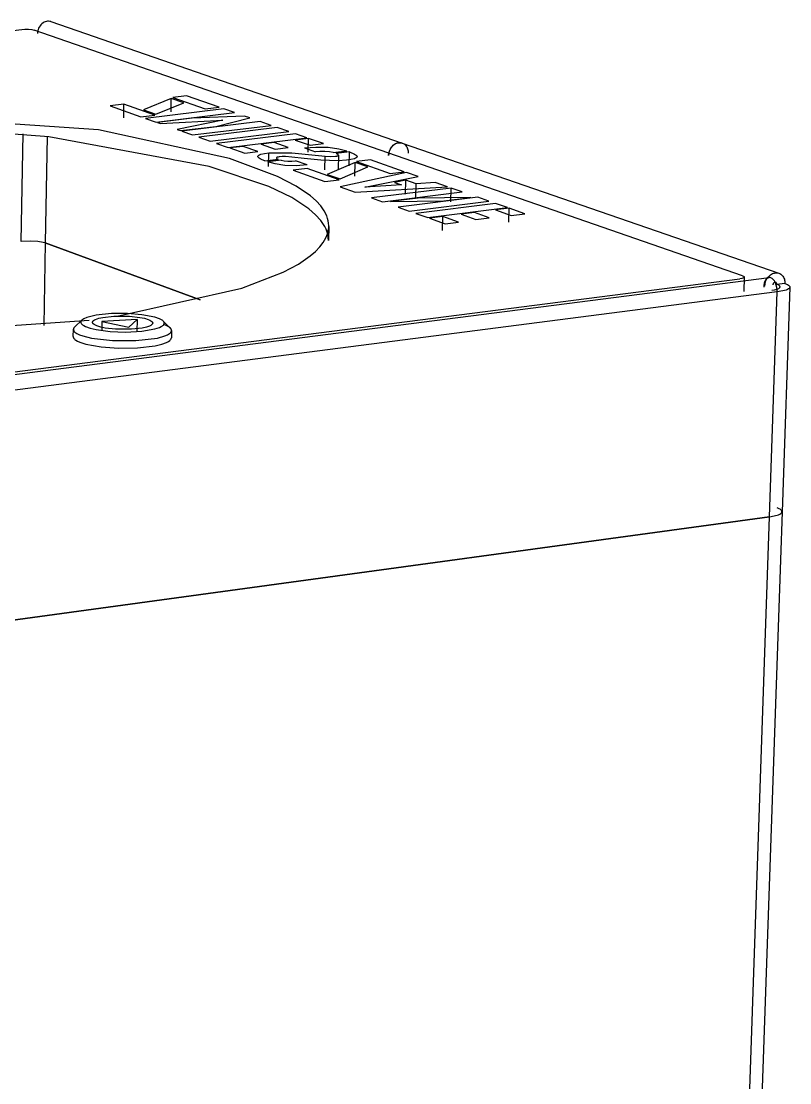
# Model space of a CAD drawing. Header units: millimetres. Extents: x 10366 to 13995, y 24552 to 29685.
# Drawn here: x 13034.6 to 13201.5, y 28968.3 to 29198.7 of the extents above; entities that cross this region are included whole.
import ezdxf

# ---------------------------------------------------------------- set-up
doc = ezdxf.new("R2010")
doc.units = ezdxf.units.MM
doc.header["$LTSCALE"] = 3
doc.layers.add('DomyÅ›lny', color=7, linetype='Continuous')

msp = doc.modelspace()

# ---------------------------------------------------------------- linework, layer by layer
at = {"layer": 'DomyÅ›lny'}
for points in [[(13041.04, 29198.59, 0), (13040.8, 29198.65, 0), (13040.55, 29198.68, 0), (13040.32, 29198.67, 0), (13040.08, 29198.64, 0), (13039.84, 29198.57, 0), (13039.6, 29198.46, 0), (13039.36, 29198.32, 0), (13039.12, 29198.14, 0), (13038.91, 29197.93, 0), (13038.71, 29197.69, 0), (13038.54, 29197.42, 0), (13038.4, 29197.14, 0), (13038.29, 29196.85, 0), (13038.21, 29196.56, 0), (13038.16, 29196.28, 0), (13038.14, 29196, 0)], [(13041.04, 29198.59, 0), (13117.35, 29172.23, 0)], [(12791.26, 29168.45, 0), (13034.72, 29196.91, 0)], [(13034.72, 29196.91, 0), (13035.41, 29196.96, 0), (13036.21, 29196.94, 0), (13036.92, 29196.87, 0), (13037.42, 29196.75, 0)], [(13191.22, 29143.41, 0), (13037.42, 29196.75, 0)], [(13070.52, 29182.47, 0), (13067.5, 29182.11, 0)], [(13077.59, 29180.01, 0), (13070.52, 29182.47, 0)], [(13056.92, 29180.67, 0), (13053.91, 29180.31, 0)], [(13053.91, 29180.31, 0), (13060.58, 29177.96, 0)], [(13056.86, 29177.7, 0), (13056.92, 29180.67, 0)], [(13063.59, 29178.32, 0), (13056.92, 29180.67, 0)], [(13067.2, 29181.94, 0), (13061.14, 29179.44, 0)], [(13063.83, 29178.5, 0), (13069.9, 29181, 0)], [(13067.14, 29178.98, 0), (13067.2, 29181.94, 0)], [(13069.9, 29181, 0), (13067.2, 29181.94, 0)], [(13067.5, 29182.11, 0), (13074.58, 29179.64, 0)], [(13097.38, 29147.76, 0), (13098.48, 29148.7, 0), (13099.42, 29149.68, 0), (13100.19, 29150.67, 0), (13100.77, 29151.68, 0), (13101.17, 29152.71, 0), (13101.29, 29153.23, 0), (13101.37, 29153.76, 0), (13101.39, 29154.29, 0), (13101.36, 29154.82, 0), (13101.27, 29155.35, 0), (13101.14, 29155.89, 0), (13100.94, 29156.43, 0), (13100.4, 29157.51, 0), (13099.63, 29158.6, 0), (13098.63, 29159.68, 0), (13097.41, 29160.76, 0), (13094.29, 29162.9, 0), (13090.29, 29164.99, 0), (13079.84, 29168.9, 0), (13051.4, 29175.1, 0), (12982.16, 29179.81, 0)], [(13060.58, 29177.96, 0), (13063.59, 29178.32, 0)], [(13061.14, 29179.44, 0), (13063.83, 29178.5, 0)], [(13078.62, 29179.64, 0), (13061.61, 29177.6, 0)], [(13063.89, 29176.79, 0), (13080.92, 29178.85, 0)], [(13083.1, 29178.09, 0), (13071.75, 29177.61, 0)], [(13074.58, 29179.64, 0), (13077.59, 29180.01, 0)], [(13080.92, 29178.85, 0), (13078.62, 29179.64, 0)], [(13084.27, 29177.68, 0), (13083.1, 29178.09, 0)], [(13101.31, 29151.06, 0), (13101.29, 29151.67, 0), (13101.2, 29152.29, 0), (13101.04, 29152.91, 0), (13100.81, 29153.54, 0), (13100.5, 29154.16, 0), (13099.66, 29155.42, 0), (13098.53, 29156.67, 0), (13097.09, 29157.93, 0), (13093.33, 29160.4, 0), (13088.4, 29162.78, 0), (13075.39, 29167.17, 0), (13040.64, 29173.6, 0), (13001.48, 29176.55, 0)], [(13061.61, 29177.6, 0), (13063.89, 29176.79, 0)], [(13071.75, 29177.61, 0), (13064.17, 29176.7, 0)], [(13064.17, 29176.7, 0), (13064.86, 29176.46, 0)], [(13064.86, 29176.46, 0), (13078.4, 29177.23, 0)], [(13078.4, 29177.23, 0), (13068.48, 29175.18, 0)], [(13069.19, 29174.93, 0), (13076.89, 29175.86, 0)], [(13086.52, 29176.9, 0), (13069.47, 29174.83, 0)], [(13071.79, 29174.02, 0), (13088.86, 29176.08, 0)], [(13090.21, 29175.61, 0), (13073.14, 29173.54, 0)], [(13076.89, 29175.86, 0), (13084.27, 29177.68, 0)], [(13088.86, 29176.08, 0), (13086.52, 29176.9, 0)], [(13092.75, 29174.73, 0), (13090.21, 29175.61, 0)], [(13034.62, 29150.87, 0), (13035.03, 29174.24, 0)], [(13040.24, 29173.65, 0), (13039.82, 29150.55, 0)], [(13068.48, 29175.18, 0), (13069.19, 29174.93, 0)], [(13069.47, 29174.83, 0), (13071.79, 29174.02, 0)], [(13073.14, 29173.54, 0), (13075.67, 29172.65, 0)], [(13075.67, 29172.65, 0), (13092.75, 29174.73, 0)], [(13094.13, 29174.25, 0), (13077.04, 29172.17, 0)], [(13079.52, 29171.3, 0), (13096.63, 29173.38, 0)], [(13097.01, 29173.25, 0), (13094.06, 29172.89, 0)], [(13096.63, 29173.38, 0), (13094.13, 29174.25, 0)], [(13096.94, 29170.26, 0), (13097.01, 29173.25, 0)], [(13100.26, 29172.11, 0), (13097.01, 29173.25, 0)], [(13077.04, 29172.17, 0), (13079.52, 29171.3, 0)], [(13082.77, 29171.51, 0), (13079.9, 29171.17, 0)], [(13079.9, 29171.17, 0), (13083.14, 29170.03, 0)], [(13086.01, 29170.38, 0), (13082.77, 29171.51, 0)], [(13089.54, 29172.34, 0), (13086.68, 29171.99, 0)], [(13086.68, 29171.99, 0), (13089.74, 29170.92, 0)], [(13092.6, 29171.27, 0), (13089.54, 29172.34, 0)], [(13089.74, 29170.92, 0), (13092.6, 29171.27, 0)], [(13094.06, 29172.89, 0), (13097.31, 29171.75, 0)], [(13096.08, 29171.19, 0), (13098.57, 29171.38, 0), (13101.25, 29171.32, 0), (13103.55, 29170.99, 0), (13105.31, 29170.52, 0)], [(13096.08, 29171.19, 0), (13098.49, 29170.35, 0)], [(13097.31, 29171.75, 0), (13100.26, 29172.11, 0)], [(13114.37, 29169.55, 0), (13114.42, 29170.01, 0), (13114.55, 29170.49, 0), (13114.76, 29170.96, 0), (13115.04, 29171.39, 0), (13115.21, 29171.59, 0), (13115.39, 29171.76, 0), (13115.58, 29171.91, 0), (13115.78, 29172.04, 0), (13115.98, 29172.14, 0), (13116.18, 29172.22, 0), (13116.38, 29172.28, 0), (13116.57, 29172.31, 0), (13116.76, 29172.32, 0), (13116.96, 29172.31, 0), (13117.15, 29172.28, 0), (13117.35, 29172.23, 0), (13117.54, 29172.15, 0), (13117.73, 29172.04, 0), (13117.9, 29171.91, 0), (13118.06, 29171.76, 0), (13118.2, 29171.59, 0), (13118.32, 29171.4, 0), (13118.43, 29171.19, 0), (13118.51, 29170.97, 0), (13118.57, 29170.75, 0), (13118.61, 29170.52, 0), (13118.64, 29170.07, 0)], [(13117.35, 29172.23, 0), (13117.1, 29172.29, 0), (13116.86, 29172.32, 0), (13116.62, 29172.31, 0), (13116.38, 29172.28, 0), (13116.13, 29172.2, 0), (13115.88, 29172.09, 0), (13115.63, 29171.94, 0), (13115.39, 29171.76, 0), (13115.17, 29171.54, 0), (13114.97, 29171.29, 0), (13114.79, 29171.02, 0), (13114.64, 29170.73, 0), (13114.53, 29170.43, 0), (13114.44, 29170.13, 0), (13114.39, 29169.83, 0), (13114.37, 29169.55, 0)], [(13117.35, 29172.23, 0), (13199.11, 29143.99, 0)], [(13083.14, 29170.03, 0), (13086.01, 29170.38, 0)], [(13087.5, 29168.36, 0), (13086.93, 29168.59, 0), (13086.46, 29168.83, 0), (13086.28, 29168.95, 0), (13086.13, 29169.08, 0), (13086.08, 29169.14, 0), (13086.04, 29169.21, 0), (13086.03, 29169.24, 0), (13086.02, 29169.27, 0), (13086.01, 29169.3, 0), (13086.01, 29169.33, 0), (13086.01, 29169.37, 0), (13086.02, 29169.4, 0), (13086.03, 29169.43, 0), (13086.05, 29169.46, 0), (13086.07, 29169.49, 0), (13086.1, 29169.52, 0), (13086.17, 29169.58, 0), (13086.26, 29169.64, 0), (13086.38, 29169.7, 0), (13086.67, 29169.81, 0), (13087.44, 29169.99, 0), (13088.38, 29170.13, 0)], [(13087.5, 29168.36, 0), (13090.39, 29168.71, 0)], [(13088.31, 29167.13, 0), (13088.38, 29170.13, 0)], [(13088.38, 29170.13, 0), (13093.38, 29170.11, 0)], [(13090.64, 29169.24, 0), (13090.37, 29169.19, 0), (13090.17, 29169.14, 0), (13090.09, 29169.1, 0), (13090.07, 29169.09, 0), (13090.04, 29169.07, 0), (13090.03, 29169.05, 0), (13090.02, 29169.04, 0), (13090.01, 29169.03, 0), (13090.01, 29169.02, 0), (13090.01, 29169.01, 0), (13090.01, 29169.01, 0), (13090.01, 29169, 0), (13090.01, 29168.99, 0), (13090.01, 29168.98, 0), (13090.01, 29168.97, 0), (13090.01, 29168.96, 0), (13090.02, 29168.94, 0), (13090.04, 29168.92, 0), (13090.05, 29168.9, 0), (13090.1, 29168.87, 0), (13090.15, 29168.83, 0), (13090.39, 29168.71, 0)], [(13105.23, 29168.49, 0), (13103.44, 29168.35, 0), (13099.64, 29168.53, 0), (13096.03, 29168.9, 0), (13093.34, 29169.19, 0), (13091.98, 29169.32, 0), (13091.26, 29169.31, 0), (13090.64, 29169.24, 0)], [(13093.38, 29170.11, 0), (13100.63, 29169.4, 0)], [(13102.35, 29170.16, 0), (13101.57, 29170.33, 0), (13100.56, 29170.43, 0), (13099.48, 29170.43, 0), (13098.49, 29170.35, 0)], [(13100.55, 29166.4, 0), (13100.63, 29169.4, 0)], [(13100.63, 29169.4, 0), (13101.72, 29169.33, 0), (13102.82, 29169.36, 0)], [(13102.35, 29170.16, 0), (13105.31, 29170.52, 0)], [(13102.82, 29169.36, 0), (13103.12, 29169.41, 0), (13103.24, 29169.44, 0), (13103.34, 29169.47, 0), (13103.38, 29169.49, 0), (13103.41, 29169.51, 0), (13103.44, 29169.53, 0), (13103.45, 29169.54, 0), (13103.45, 29169.55, 0), (13103.46, 29169.56, 0), (13103.47, 29169.57, 0), (13103.47, 29169.58, 0), (13103.47, 29169.59, 0), (13103.47, 29169.6, 0), (13103.47, 29169.62, 0), (13103.47, 29169.63, 0), (13103.47, 29169.64, 0), (13103.46, 29169.65, 0), (13103.45, 29169.67, 0), (13103.43, 29169.69, 0), (13103.41, 29169.71, 0), (13103.36, 29169.75, 0), (13103.23, 29169.83, 0), (13102.96, 29169.96, 0)], [(13105.91, 29170.32, 0), (13102.96, 29169.96, 0)], [(13103.47, 29169.6, 0), (13103.4, 29166.6, 0)], [(13105.91, 29170.32, 0), (13106.99, 29169.84, 0), (13107.19, 29169.71, 0), (13107.35, 29169.59, 0), (13107.42, 29169.52, 0), (13107.47, 29169.46, 0), (13107.49, 29169.42, 0), (13107.5, 29169.39, 0), (13107.51, 29169.36, 0), (13107.52, 29169.33, 0), (13107.52, 29169.29, 0), (13107.52, 29169.26, 0), (13107.51, 29169.23, 0), (13107.5, 29169.2, 0), (13107.49, 29169.16, 0), (13107.46, 29169.13, 0), (13107.44, 29169.1, 0), (13107.41, 29169.07, 0), (13107.32, 29169.01, 0), (13107.22, 29168.95, 0), (13106.95, 29168.83, 0), (13106.19, 29168.64, 0), (13105.23, 29168.49, 0)], [(13105.83, 29167.32, 0), (13105.91, 29170.32, 0)], [(13091.02, 29168.5, 0), (13088.12, 29168.14, 0)], [(13096.67, 29167.48, 0), (13094.34, 29167.3, 0), (13091.84, 29167.38, 0), (13089.74, 29167.71, 0), (13088.12, 29168.14, 0)], [(13091.02, 29168.5, 0), (13091.67, 29168.36, 0), (13092.49, 29168.29, 0), (13093.36, 29168.3, 0), (13094.15, 29168.37, 0)], [(13096.69, 29166.71, 0), (13093.64, 29166.33, 0)], [(13093.64, 29166.33, 0), (13100.55, 29163.9, 0)], [(13096.67, 29167.48, 0), (13094.15, 29168.37, 0)], [(13103.61, 29164.28, 0), (13096.69, 29166.71, 0)], [(13107.09, 29168.03, 0), (13101.05, 29165.44, 0)], [(13103.84, 29164.46, 0), (13109.88, 29167.06, 0)], [(13107.02, 29165.02, 0), (13107.09, 29168.03, 0)], [(13109.88, 29167.06, 0), (13107.09, 29168.03, 0)], [(13110.44, 29168.57, 0), (13107.39, 29168.21, 0)], [(13107.39, 29168.21, 0), (13114.72, 29165.65, 0)], [(13117.76, 29166.02, 0), (13110.44, 29168.57, 0)], [(13100.55, 29163.9, 0), (13103.61, 29164.28, 0)], [(13101.05, 29165.44, 0), (13103.84, 29164.46, 0)], [(13118.27, 29165.85, 0), (13103.85, 29162.74, 0)], [(13109.25, 29162.63, 0), (13120.79, 29164.97, 0)], [(13114.72, 29165.65, 0), (13117.76, 29166.02, 0)], [(13118.15, 29164.18, 0), (13115.69, 29163.7, 0)], [(13118.07, 29161.16, 0), (13118.15, 29164.18, 0)], [(13120.34, 29163.42, 0), (13118.15, 29164.18, 0)], [(13120.79, 29164.97, 0), (13118.27, 29165.85, 0)], [(13103.85, 29162.74, 0), (13107.12, 29161.6, 0)], [(13107.12, 29161.6, 0), (13127.17, 29162.75, 0)], [(13117.15, 29163.19, 0), (13109.25, 29162.63, 0)], [(13127.94, 29162.48, 0), (13110.69, 29160.34, 0)], [(13115.69, 29163.7, 0), (13117.15, 29163.19, 0)], [(13120.26, 29160.39, 0), (13120.34, 29163.42, 0)], [(13124.5, 29163.68, 0), (13120.34, 29163.42, 0)], [(13127.17, 29162.75, 0), (13124.5, 29163.68, 0)], [(13127.86, 29159.45, 0), (13127.94, 29162.48, 0)], [(13130.33, 29161.65, 0), (13127.94, 29162.48, 0)], [(13110.69, 29160.34, 0), (13113.06, 29159.51, 0)], [(13113.06, 29159.51, 0), (13130.33, 29161.65, 0)], [(13120.76, 29160.31, 0), (13114.76, 29159.57, 0)], [(13114.76, 29159.57, 0), (13126.33, 29159.69, 0)], [(13133.75, 29160.46, 0), (13116.45, 29158.31, 0)], [(13118.87, 29157.46, 0), (13136.17, 29159.62, 0)], [(13132.25, 29160.43, 0), (13120.76, 29160.31, 0)], [(13126.33, 29159.69, 0), (13132.25, 29160.43, 0)], [(13136.17, 29159.62, 0), (13133.75, 29160.46, 0)], [(13116.45, 29158.31, 0), (13118.87, 29157.46, 0)], [(13137.59, 29159.12, 0), (13120.29, 29156.97, 0)], [(13122.87, 29156.06, 0), (13140.19, 29158.22, 0)], [(13133.03, 29157.14, 0), (13130.13, 29156.78, 0)], [(13136.21, 29156.03, 0), (13133.03, 29157.14, 0)], [(13140.19, 29158.22, 0), (13137.59, 29159.12, 0)], [(13140.58, 29158.08, 0), (13137.6, 29157.71, 0)], [(13137.6, 29157.71, 0), (13140.97, 29156.53, 0)], [(13140.5, 29155.04, 0), (13140.58, 29158.08, 0)], [(13143.97, 29156.9, 0), (13140.58, 29158.08, 0)], [(13120.29, 29156.97, 0), (13122.87, 29156.06, 0)], [(13126.17, 29156.28, 0), (13123.27, 29155.92, 0)], [(13123.27, 29155.92, 0), (13126.63, 29154.74, 0)], [(13126.09, 29153.23, 0), (13126.17, 29156.28, 0)], [(13129.54, 29155.1, 0), (13126.17, 29156.28, 0)], [(13126.63, 29154.74, 0), (13129.54, 29155.1, 0)], [(13130.13, 29156.78, 0), (13133.3, 29155.66, 0)], [(13133.3, 29155.66, 0), (13136.21, 29156.03, 0)], [(13140.97, 29156.53, 0), (13143.97, 29156.9, 0)], [(13101.39, 29154.11, 0), (13101.31, 29151.06, 0)], [(13039.82, 29150.55, 0), (13039.41, 29150.67, 0), (13038.22, 29150.88, 0), (13036.71, 29150.97, 0), (13034.62, 29150.87, 0)], [(13039.82, 29150.55, 0), (13039.41, 29150.67, 0), (13038.22, 29150.88, 0), (13036.71, 29150.97, 0), (13034.62, 29150.87, 0)], [(13039.82, 29150.55, 0), (13039.5, 29132.66, 0)], [(13039.82, 29150.55, 0), (13073.46, 29138.19, 0)], [(13073.46, 29138.19, 0), (13039.82, 29150.55, 0)], [(13055.45, 29134.7, 0), (13082.48, 29140.71, 0), (13091.45, 29144.19, 0), (13094.78, 29145.98, 0), (13097.38, 29147.76, 0)], [(13191.22, 29143.41, 0), (13191.4, 29143.34, 0), (13191.47, 29143.29, 0), (13191.5, 29143.27, 0), (13191.53, 29143.25, 0), (13191.55, 29143.22, 0), (13191.56, 29143.2, 0), (13191.57, 29143.19, 0), (13191.57, 29143.18, 0), (13191.57, 29143.17, 0), (13191.57, 29143.15, 0), (13191.57, 29143.14, 0), (13191.57, 29143.13, 0), (13191.57, 29143.12, 0), (13191.57, 29143.11, 0), (13191.56, 29143.09, 0), (13191.55, 29143.08, 0), (13191.54, 29143.06, 0), (13191.51, 29143.04, 0), (13191.48, 29143.01, 0), (13191.41, 29142.97, 0), (13191.31, 29142.93, 0), (13191.08, 29142.86, 0), (13190.64, 29142.78, 0)], [(13196.05, 29141.21, 0), (13196.1, 29141.68, 0), (13196.23, 29142.18, 0), (13196.45, 29142.67, 0), (13196.75, 29143.11, 0), (13196.92, 29143.31, 0), (13197.11, 29143.49, 0), (13197.31, 29143.65, 0), (13197.51, 29143.78, 0), (13197.71, 29143.89, 0), (13197.92, 29143.97, 0), (13198.12, 29144.03, 0), (13198.32, 29144.07, 0), (13198.51, 29144.08, 0), (13198.71, 29144.07, 0), (13198.91, 29144.04, 0), (13199.11, 29143.99, 0), (13199.31, 29143.91, 0), (13199.5, 29143.8, 0), (13199.67, 29143.67, 0), (13199.83, 29143.51, 0), (13199.98, 29143.33, 0), (13200.1, 29143.13, 0), (13200.21, 29142.92, 0), (13200.29, 29142.7, 0), (13200.35, 29142.47, 0), (13200.39, 29142.23, 0), (13200.41, 29141.77, 0)], [(12935.01, 29109.43, 0), (13196.96, 29143.04, 0)], [(12935.51, 29110.07, 0), (13190.64, 29142.78, 0)], [(13191.57, 29143.14, 0), (13191.47, 29140.05, 0)], [(13198.73, 29139.91, 0), (13198.73, 29140.39, 0), (13198.66, 29140.89, 0), (13198.54, 29141.4, 0), (13198.37, 29141.88, 0), (13198.14, 29142.3, 0), (13198.02, 29142.48, 0), (13197.89, 29142.63, 0), (13197.75, 29142.76, 0), (13197.62, 29142.86, 0), (13197.48, 29142.94, 0), (13197.35, 29143, 0), (13197.22, 29143.03, 0), (13197.08, 29143.05, 0), (13196.94, 29143.04, 0), (13196.87, 29143.02, 0), (13196.81, 29143, 0), (13196.67, 29142.94, 0), (13196.53, 29142.86, 0), (13196.41, 29142.74, 0), (13196.29, 29142.6, 0), (13196.18, 29142.44, 0), (13196.08, 29142.26, 0), (13195.93, 29141.84, 0), (13195.84, 29141.39, 0), (13195.8, 29140.93, 0)], [(13197.56, 29140.32, 0), (13198.17, 29140.41, 0), (13198.68, 29140.54, 0), (13198.89, 29140.62, 0), (13199.06, 29140.69, 0), (13199.19, 29140.77, 0), (13199.25, 29140.82, 0), (13199.29, 29140.86, 0), (13199.32, 29140.9, 0), (13199.33, 29140.92, 0), (13199.34, 29140.94, 0), (13199.35, 29140.96, 0), (13199.36, 29140.99, 0), (13199.36, 29141.01, 0), (13199.36, 29141.03, 0), (13199.36, 29141.05, 0), (13199.36, 29141.07, 0), (13199.35, 29141.1, 0), (13199.34, 29141.12, 0), (13199.33, 29141.14, 0), (13199.3, 29141.19, 0), (13199.26, 29141.23, 0), (13199.21, 29141.28, 0), (13199.08, 29141.36, 0), (13198.92, 29141.45, 0), (13198.67, 29141.54, 0)], [(13198.67, 29141.54, 0), (13198.66, 29141.64, 0), (13198.65, 29141.68, 0), (13198.64, 29141.73, 0), (13198.62, 29141.78, 0), (13198.6, 29141.82, 0), (13198.58, 29141.86, 0), (13198.55, 29141.89, 0), (13198.52, 29141.92, 0), (13198.48, 29141.95, 0), (13198.45, 29141.97, 0), (13198.41, 29141.99, 0), (13198.37, 29142, 0), (13198.33, 29142.01, 0), (13198.29, 29142.01, 0), (13198.25, 29142, 0), (13198.21, 29142, 0), (13198.17, 29141.99, 0), (13198.13, 29141.97, 0), (13198.09, 29141.95, 0), (13198.04, 29141.92, 0), (13198.01, 29141.89, 0), (13197.97, 29141.85, 0), (13197.93, 29141.81, 0), (13197.87, 29141.72, 0), (13197.83, 29141.63, 0), (13197.8, 29141.53, 0), (13197.79, 29141.43, 0)], [(13200.41, 29141.77, 0), (13198.67, 29141.54, 0)], [(13200.41, 29141.77, 0), (13200.98, 29141.52, 0), (13201.19, 29141.39, 0), (13201.27, 29141.33, 0), (13201.34, 29141.26, 0), (13201.4, 29141.19, 0), (13201.44, 29141.12, 0), (13201.45, 29141.09, 0), (13201.46, 29141.06, 0), (13201.46, 29141.02, 0), (13201.47, 29140.99, 0), (13201.47, 29140.95, 0), (13201.46, 29140.92, 0), (13201.45, 29140.89, 0), (13201.44, 29140.86, 0), (13201.42, 29140.82, 0), (13201.38, 29140.76, 0), (13201.32, 29140.7, 0), (13201.25, 29140.63, 0), (13201.17, 29140.57, 0), (13200.95, 29140.45, 0), (13200.68, 29140.33, 0), (13199.97, 29140.13, 0), (13198.73, 29139.91, 0)], [(13201.47, 29140.97, 0), (13199.78, 29092.22, 0)], [(13198.73, 29139.91, 0), (12936.71, 29106.15, 0)], [(13197.06, 29091.09, 0), (13198.73, 29139.91, 0)], [(13055.12, 29131.84, 0), (13052.87, 29132.09, 0), (13051.87, 29132.3, 0), (13051.04, 29132.55, 0), (13050.72, 29132.68, 0), (13050.46, 29132.83, 0), (13050.26, 29132.97, 0), (13050.19, 29133.04, 0), (13050.14, 29133.12, 0), (13050.1, 29133.19, 0), (13050.08, 29133.22, 0), (13050.07, 29133.26, 0), (13050.07, 29133.3, 0), (13050.07, 29133.33, 0), (13050.07, 29133.37, 0), (13050.08, 29133.4, 0), (13050.08, 29133.43, 0), (13050.1, 29133.47, 0), (13050.13, 29133.53, 0), (13050.18, 29133.6, 0), (13050.24, 29133.66, 0), (13050.32, 29133.73, 0), (13050.51, 29133.85, 0), (13050.76, 29133.97, 0), (13051.44, 29134.21, 0), (13052.35, 29134.41, 0), (13054.7, 29134.67, 0), (13058.11, 29134.66, 0)], [(13058.11, 29134.66, 0), (13060.35, 29134.41, 0), (13061.36, 29134.21, 0), (13062.18, 29133.96, 0), (13062.51, 29133.83, 0), (13062.77, 29133.68, 0), (13062.97, 29133.54, 0), (13063.04, 29133.47, 0), (13063.1, 29133.39, 0), (13063.14, 29133.32, 0), (13063.15, 29133.29, 0), (13063.16, 29133.25, 0), (13063.17, 29133.21, 0), (13063.17, 29133.18, 0), (13063.17, 29133.14, 0), (13063.16, 29133.11, 0), (13063.15, 29133.08, 0), (13063.14, 29133.04, 0), (13063.11, 29132.97, 0), (13063.06, 29132.91, 0), (13063, 29132.85, 0), (13062.93, 29132.78, 0), (13062.74, 29132.66, 0), (13062.49, 29132.53, 0), (13061.81, 29132.3, 0), (13060.89, 29132.09, 0), (13058.54, 29131.83, 0), (13055.12, 29131.84, 0)], [(12999.87, 29130.38, 0), (13049.37, 29133.82, 0)], [(13045.91, 29130.24, 0), (13045.94, 29131.81, 0)], [(13046.23, 29132.35, 0), (13046.1, 29132.22, 0), (13046.06, 29132.15, 0), (13046.01, 29132.09, 0), (13045.98, 29132.02, 0), (13045.96, 29131.95, 0), (13045.94, 29131.88, 0), (13045.94, 29131.81, 0), (13045.94, 29131.73, 0), (13045.96, 29131.66, 0), (13045.98, 29131.59, 0), (13046.01, 29131.52, 0), (13046.06, 29131.44, 0), (13046.11, 29131.37, 0), (13046.26, 29131.22, 0), (13046.44, 29131.07, 0), (13046.67, 29130.92, 0), (13047.25, 29130.64, 0), (13047.99, 29130.37, 0), (13049.87, 29129.9, 0), (13054.41, 29129.37, 0), (13059.5, 29129.35, 0), (13064.19, 29129.92, 0), (13065.8, 29130.37, 0), (13066.38, 29130.62, 0), (13066.8, 29130.88, 0), (13066.95, 29131.01, 0), (13067.07, 29131.14, 0), (13067.12, 29131.2, 0), (13067.16, 29131.27, 0), (13067.2, 29131.34, 0), (13067.22, 29131.41, 0), (13067.23, 29131.48, 0), (13067.24, 29131.55, 0), (13067.24, 29131.62, 0), (13067.22, 29131.69, 0), (13067.2, 29131.77, 0), (13067.16, 29131.84, 0), (13067.12, 29131.91, 0), (13067.07, 29131.99, 0), (13066.92, 29132.14, 0), (13066.74, 29132.28, 0), (13066.51, 29132.43, 0), (13066.24, 29132.58, 0), (13065.58, 29132.85, 0)], [(13046.23, 29132.35, 0), (13047.81, 29133.82, 0)], [(13052.13, 29133.54, 0), (13052.09, 29131.55, 0)], [(13059.77, 29133.97, 0), (13052.13, 29133.54, 0)], [(13052.13, 29133.54, 0), (13057.95, 29132.25, 0)], [(13057.95, 29132.25, 0), (13059.77, 29133.97, 0)], [(13059.77, 29133.97, 0), (13059.72, 29131.31, 0)], [(13065.45, 29133.6, 0), (13066.97, 29132.09, 0)], [(13045.91, 29130.24, 0), (13045.91, 29130.18, 0), (13045.92, 29130.13, 0), (13045.93, 29130.07, 0), (13045.95, 29130.01, 0), (13045.98, 29129.95, 0), (13046.06, 29129.83, 0), (13046.16, 29129.71, 0), (13046.29, 29129.6, 0), (13046.44, 29129.48, 0), (13046.84, 29129.24, 0), (13047.34, 29129.02, 0), (13048.63, 29128.61, 0), (13052, 29128, 0), (13055.75, 29127.73, 0), (13059.89, 29127.8, 0), (13063.67, 29128.25, 0), (13065.12, 29128.59, 0), (13066.19, 29128.98, 0), (13066.57, 29129.18, 0), (13066.86, 29129.38, 0), (13066.97, 29129.48, 0), (13067.06, 29129.59, 0), (13067.13, 29129.7, 0), (13067.16, 29129.75, 0), (13067.18, 29129.8, 0), (13067.19, 29129.86, 0), (13067.2, 29129.92, 0), (13067.21, 29129.97, 0)], [(13067.24, 29131.54, 0), (13067.21, 29129.97, 0)], [(13197.06, 29091.09, 0), (13198.7, 29091.44, 0), (13199.02, 29091.56, 0), (13199.3, 29091.68, 0), (13199.51, 29091.82, 0), (13199.6, 29091.89, 0), (13199.67, 29091.96, 0), (13199.72, 29092.03, 0), (13199.74, 29092.07, 0), (13199.75, 29092.1, 0), (13199.77, 29092.14, 0), (13199.77, 29092.18, 0), (13199.78, 29092.21, 0), (13199.78, 29092.25, 0), (13199.77, 29092.29, 0), (13199.77, 29092.32, 0), (13199.75, 29092.36, 0), (13199.74, 29092.4, 0), (13199.69, 29092.47, 0), (13199.63, 29092.54, 0), (13199.56, 29092.61, 0), (13199.38, 29092.75, 0), (13199.15, 29092.88, 0), (13198.73, 29093.06, 0)], [(13197.06, 29091.09, 0), (13198.7, 29091.44, 0), (13199.02, 29091.56, 0), (13199.3, 29091.68, 0), (13199.51, 29091.82, 0), (13199.6, 29091.89, 0), (13199.67, 29091.96, 0), (13199.72, 29092.03, 0), (13199.74, 29092.07, 0), (13199.75, 29092.1, 0), (13199.77, 29092.14, 0), (13199.77, 29092.18, 0), (13199.78, 29092.21, 0), (13199.78, 29092.25, 0), (13199.77, 29092.29, 0), (13199.77, 29092.32, 0), (13199.75, 29092.36, 0), (13199.74, 29092.4, 0), (13199.69, 29092.47, 0), (13199.63, 29092.54, 0), (13199.56, 29092.61, 0), (13199.38, 29092.75, 0), (13199.15, 29092.88, 0), (13198.73, 29093.06, 0)], [(12936.34, 29055.52, 0), (13197.06, 29091.09, 0)], [(13197.06, 29091.09, 0), (12936.34, 29055.52, 0)], [(13172.62, 28379.8, 0), (13197.06, 29091.09, 0)], [(13199.78, 29092.22, 0), (13175.17, 28381.69, 0)]]:
    msp.add_polyline3d(points, dxfattribs=at)
msp.add_polyline3d([(13047.81, 29133.82, 0), (13047.72, 29133.73, 0), (13047.66, 29133.64, 0), (13047.61, 29133.55, 0), (13047.59, 29133.5, 0), (13047.58, 29133.46, 0), (13047.57, 29133.41, 0), (13047.56, 29133.36, 0), (13047.57, 29133.31, 0), (13047.57, 29133.26, 0), (13047.59, 29133.21, 0), (13047.6, 29133.16, 0), (13047.63, 29133.11, 0), (13047.69, 29133.01, 0), (13047.78, 29132.91, 0), (13047.89, 29132.81, 0), (13048.18, 29132.61, 0), (13048.57, 29132.42, 0), (13049.59, 29132.05, 0), (13050.9, 29131.75, 0), (13053.96, 29131.35, 0), (13057.28, 29131.22, 0), (13060.79, 29131.4, 0), (13063.66, 29131.89, 0), (13064.64, 29132.22, 0), (13065, 29132.39, 0), (13065.28, 29132.56, 0), (13065.39, 29132.65, 0), (13065.48, 29132.73, 0), (13065.56, 29132.82, 0), (13065.61, 29132.91, 0), (13065.64, 29132.96, 0), (13065.65, 29133.01, 0), (13065.67, 29133.05, 0), (13065.67, 29133.1, 0), (13065.67, 29133.15, 0), (13065.67, 29133.2, 0), (13065.66, 29133.25, 0), (13065.65, 29133.3, 0), (13065.63, 29133.35, 0), (13065.61, 29133.4, 0), (13065.54, 29133.5, 0), (13065.45, 29133.6, 0), (13065.34, 29133.7, 0), (13065.04, 29133.9, 0), (13064.65, 29134.09, 0), (13063.63, 29134.45, 0), (13060.83, 29134.99, 0), (13057.68, 29135.25, 0), (13054.19, 29135.23, 0), (13050.91, 29134.89, 0), (13048.89, 29134.39, 0), (13048.23, 29134.11, 0), (13047.99, 29133.96, 0)], close=True, dxfattribs=at)

doc.saveas('drawing.dxf')
